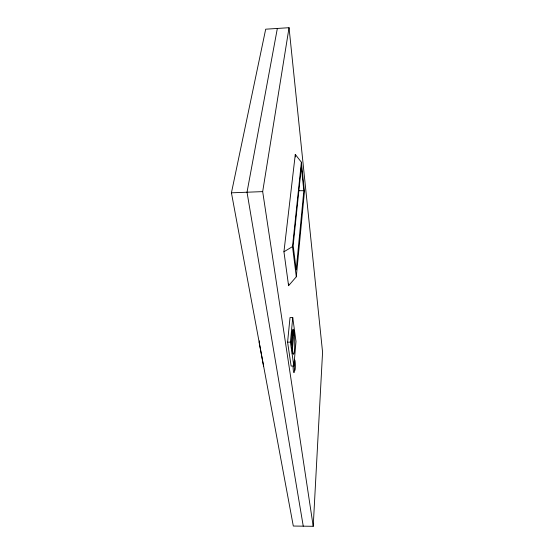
<?xml version="1.0" encoding="UTF-8"?>
<svg xmlns="http://www.w3.org/2000/svg" width="554" height="554" viewBox="0 0 554 554"><rect width="100%" height="100%" fill="white"/><g stroke="black" fill="none" stroke-linecap="round" stroke-linejoin="round"><path stroke-width="0.83" d="M313.218 526.3L322.567 352.185L289.043 27.7L265.691 29.189L231.433 192.82L293.308 526.044L313.218 526.3L262.679 191.615L289.043 27.7M293.855 366.014L296.016 341.472L292.747 317.553L290.012 317.601L287.588 342.164L291.127 366.049L293.855 366.014L290.407 342.123L292.747 317.553M291.674 344.879L292.997 330.676L293.668 335.537L292.214 351.402M293.752 330.662L293.648 330.142A12.576 1.454 89.1 0 0 292.096 332.94A12.576 1.454 89.1 0 0 292.013 346.783L292.928 353.5A12.576 1.454 89.1 0 0 294.444 350.481A12.576 1.454 89.1 0 0 294.534 336.853L293.752 330.662L292.394 330.655M303.841 190.721L296.196 269.86L293.156 245.526L301.341 167.086L303.841 190.721L298.461 190.701M296.307 276.792L304.458 191.483L301.383 162.218L295.289 154.428L283.939 251.772L288.579 285.691L296.307 276.792L292.512 246.606L301.383 162.218M288.579 285.691L288.759 283.98M259.417 340.911L259.189 342.601L263.607 366.367M277.346 28.448L247.022 192.217L303.246 526.168M283.939 251.772L292.512 246.606M231.433 192.82L262.679 191.615M293.668 335.537L294.423 335.523M287.588 342.164L290.407 342.123M291.362 348.217L292.131 348.21M292.062 353.078L292.831 353.064M295.289 154.428L295.573 156.941M294.513 370.799A7.444 0.859 89.3 0 1 293.689 372.267A7.444 0.859 89.3 0 1 293.059 366.651M294.236 362.309A5.228 0.596 89.3 0 0 294.797 370.425A5.228 0.596 89.3 0 0 295.275 362.877A5.228 0.596 89.3 0 0 294.236 362.309"/></g></svg>
